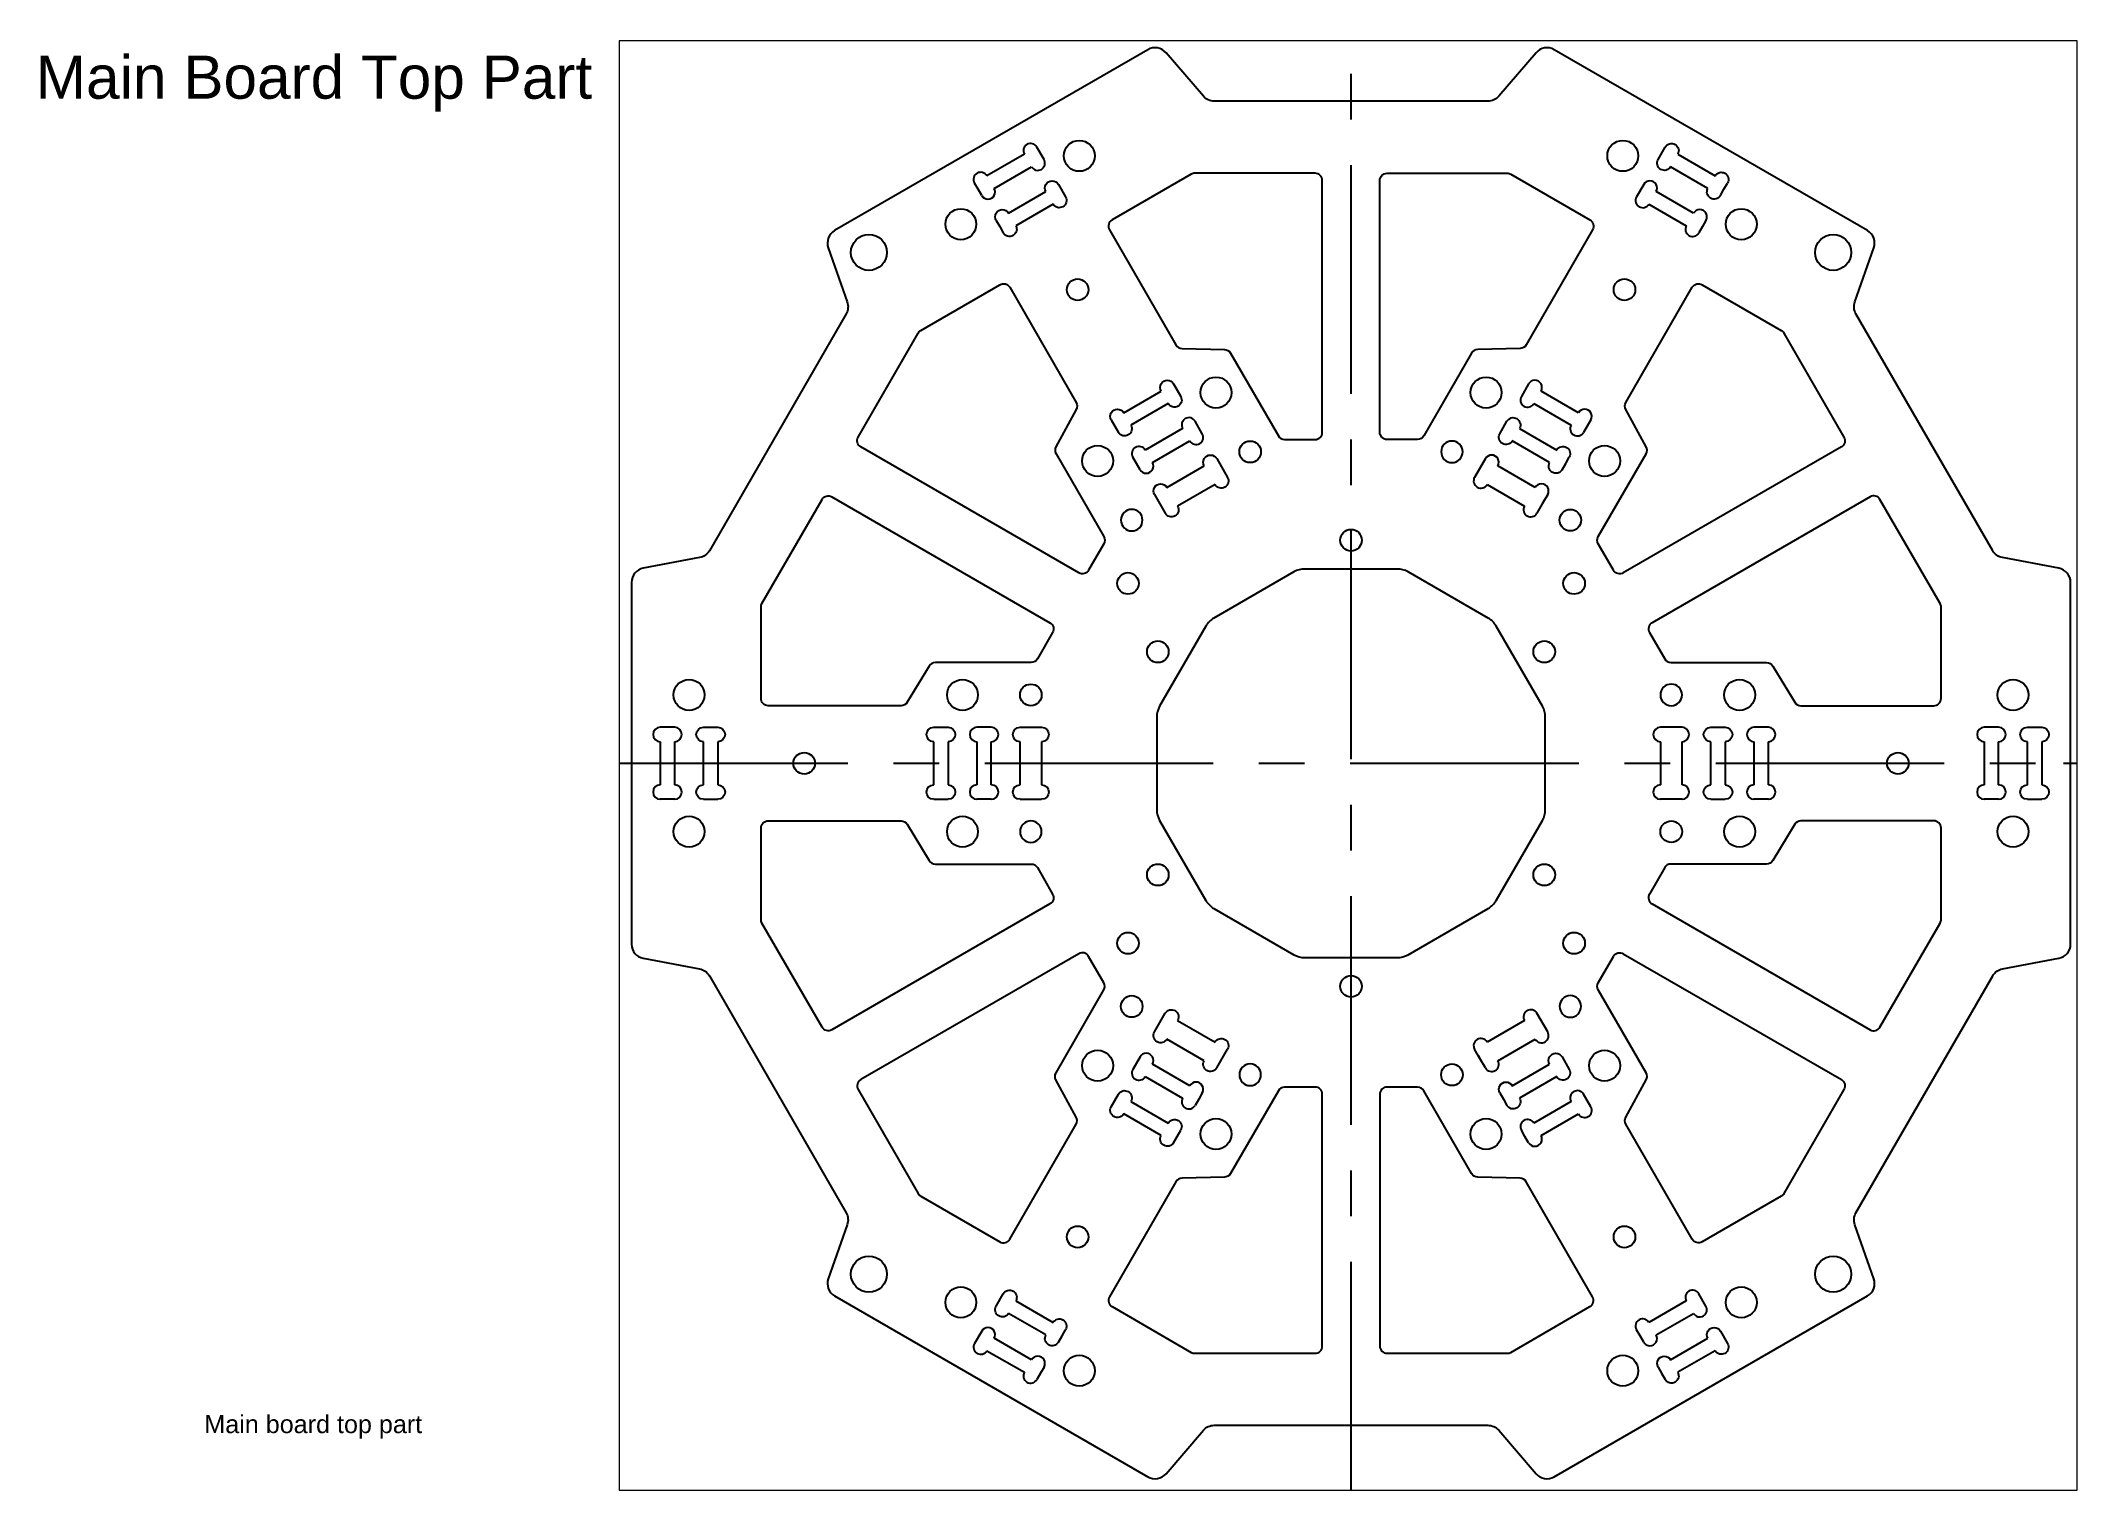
# Paper-space layout 'Main Board Top' of a CAD drawing. Header units: millimetres. Extents: x 4 to 287, y -1 to 201.
# The model-space entities are those that its viewports show. They can reach past a viewport. Long polylines and large blocks are cut down to what shows.
import ezdxf

# ---------------------------------------------------------------- set-up
doc = ezdxf.new("R2010")
doc.units = ezdxf.units.MM
doc.linetypes.add('CENTER', pattern=[50.8, 31.75, -6.35, 6.35, -6.35])
doc.layers.add('Centers', color=1, linetype='CENTER', plot=False)
doc.layers.add('Viewports', color=4, linetype='Continuous', plot=False)
doc.layers.add('MB - Top', color=7, linetype='Continuous')
doc.layers.add('Text', color=250, linetype='Continuous')
doc.styles.add('ISO Proportional', font='isocp.shx')

# ---------------------------------------------------------------- blocks, each defined once
blk = doc.blocks.new('*U16')
for p, q in [((0, 0), (0, 1)), ((0, -1), (0, 0)), ((8, 1), (2, 1)), ((10, -1), (10, 1)), ((2, -1), (8, -1))]:
    blk.add_line(p, q)
for centre, start, end in [((1, 1), 0, 180), ((9, 1), 0, 180), ((1, -1), 180, 0), ((9, -1), 180, 360)]:
    blk.add_arc(centre, 1, start, end)
blk = doc.blocks.new('GFH Regular Slot')
blk.add_blockref('*U16', (-5, 0))
blk = doc.blocks.new('GFH Thick Slot')
for p, q in [((0, 0), (0, 1.5)), ((0, -1.5), (0, 0)), ((8, 1.5), (2, 1.5)), ((10, -1.5), (10, 1.5)), ((2, -1.5), (8, -1.5))]:
    blk.add_line(p, q)
for centre, start, end in [((1, 1.5), 0, 180), ((9, 1.5), 360, 540), ((1, -1.5), 180, 360), ((9, -1.5), 180, 360)]:
    blk.add_arc(centre, 1, start, end)
blk = doc.blocks.new('GFH Press Nut Hole')
blk.add_circle((0, 0), 2.15)
blk = doc.blocks.new('GFH Screw Hole')
blk.add_circle((0, 0), 1.5)

msp = doc.modelspace()

# ---------------------------------------------------------------- linework, layer by layer
at = {"layer": 'Centers'}
for p, q in [((0, -106), (0, 106)), ((-111, 0), (111, 0)), ((99, 0), (321, 0))]:
    msp.add_line(p, q, dxfattribs=at)
at = {"layer": 'MB - Top'}
for p, q in [((18.17, -41.47), (17.67, -40.61)), ((17.67, -40.61), (17.92, -41.04))]:
    msp.add_line(p, q, dxfattribs=at)
for points in [[(-70.02, 64.12, -0.218649), (-70.17, 62.46), (-89.18, 29.54, -0.218649), (-90.54, 28.58), (-98.37, 27.1, 0.360684), (-100, 25.14), (-100, -25.14, 0.360684), (-98.37, -27.1), (-90.54, -28.58, -0.218649), (-89.18, -29.54), (-70.17, -62.46, -0.218649), (-70.02, -64.12), (-72.66, -71.64, 0.360684), (-71.77, -74.03), (-28.23, -99.17, 0.360684), (-25.71, -98.74), (-20.52, -92.7, -0.218649), (-19, -92), (19, -92, -0.218649), (20.52, -92.7), (25.71, -98.74, 0.360684), (28.23, -99.17), (71.77, -74.03, 0.360684), (72.66, -71.64), (70.02, -64.12, -0.218649), (70.17, -62.46), (89.18, -29.54, -0.218649), (90.54, -28.58), (98.37, -27.1, 0.360684), (100, -25.14), (100, 25.14, 0.360684), (98.37, 27.1), (90.54, 28.58, -0.218649), (89.18, 29.54), (70.17, 62.46, -0.218649), (70.02, 64.12), (72.66, 71.64, 0.360684), (71.77, 74.03), (28.23, 99.17, 0.360684), (25.71, 98.74), (20.52, 92.7, -0.218649), (19, 92), (-19, 92, -0.218649), (-20.52, 92.7), (-25.71, 98.74, 0.360684), (-28.23, 99.17), (-71.77, 74.03, 0.360684), (-72.66, 71.64), (-70.02, 64.12)], [(-24.34, 58.15, 0.261948), (-23.49, 57.65), (-17.6, 57.52, -0.261948), (-16.75, 57.02), (-10.1, 45.5, 0.267949), (-9.24, 45), (-5, 45, 0.414214), (-4, 46), (-4, 81, 0.414214), (-5, 82), (-21.7, 82, 0.131652), (-22.2, 81.87), (-33.21, 75.51, 0.414214), (-33.57, 74.15), (-24.34, 58.15)], [(4, 81, -0.414214), (5, 82), (21.7, 82, -0.131652), (22.2, 81.87), (33.21, 75.51, -0.414214), (33.57, 74.15), (24.34, 58.15, -0.261948), (23.49, 57.65), (17.6, 57.52, 0.261948), (16.75, 57.02), (10.1, 45.5, -0.267949), (9.24, 45), (5, 45, -0.414214), (4, 46), (4, 81)], [(-68.15, 43.96, -0.414214), (-68.51, 45.33), (-60.16, 59.8, -0.131652), (-59.8, 60.16), (-48.79, 66.51, -0.414214), (-47.43, 66.15), (-38.19, 50.15, -0.261948), (-38.18, 49.17), (-41.01, 44, 0.261948), (-41, 43.02), (-34.35, 31.5, -0.267949), (-34.35, 30.5), (-36.47, 26.83, -0.414214), (-37.84, 26.46), (-68.15, 43.96)], [(47.43, 66.15, -0.414214), (48.79, 66.51), (59.8, 60.16, -0.131652), (60.16, 59.8), (68.51, 45.33, -0.414214), (68.15, 43.96), (37.84, 26.46, -0.414214), (36.47, 26.83), (34.35, 30.5, -0.267949), (34.35, 31.5), (41, 43.02, 0.261948), (41.01, 44), (38.18, 49.17, -0.261948), (38.19, 50.15), (47.43, 66.15)], [(-73.51, 36.67, -0.414214), (-72.15, 37.04), (-41.84, 19.54, -0.414214), (-41.47, 18.17), (-43.59, 14.5, -0.267949), (-44.46, 14), (-57.76, 14, 0.261948), (-58.61, 13.52), (-61.67, 8.48, -0.261948), (-62.53, 8), (-81, 8, -0.414214), (-82, 9), (-82, 21.7, -0.131652), (-81.87, 22.2), (-73.51, 36.67)], [(81, 8, 0.414214), (82, 9), (82, 21.7, 0.131652), (81.87, 22.2), (73.51, 36.67, 0.414214), (72.15, 37.04), (41.84, 19.54, 0.414214), (41.47, 18.17), (43.59, 14.5, 0.267949), (44.46, 14), (57.76, 14, -0.261948), (58.61, 13.52), (61.67, 8.48, 0.261948), (62.53, 8), (81, 8)], [(-72.15, -37.04, -0.414214), (-73.51, -36.67), (-81.87, -22.2, -0.131652), (-82, -21.7), (-82, -9, -0.414214), (-81, -8), (-62.53, -8, -0.261948), (-61.67, -8.48), (-58.61, -13.52, 0.261948), (-57.76, -14), (-44.46, -14, -0.267949), (-43.59, -14.5), (-41.47, -18.17, -0.414214), (-41.84, -19.54), (-72.15, -37.04)], [(72.15, -37.04, 0.414214), (73.51, -36.67), (81.87, -22.2, 0.131652), (82, -21.7), (82, -9, 0.414214), (81, -8), (62.53, -8, 0.261948), (61.67, -8.48), (58.61, -13.52, -0.261948), (57.76, -14), (44.46, -14, 0.267949), (43.59, -14.5), (41.47, -18.17, 0.414214), (41.84, -19.54), (72.15, -37.04)], [(-68.15, -43.96, 0.414214), (-68.51, -45.33), (-60.16, -59.8, 0.131652), (-59.8, -60.16), (-48.79, -66.51, 0.414214), (-47.43, -66.15), (-38.19, -50.15, 0.261948), (-38.18, -49.17), (-41.01, -44, -0.261948), (-41, -43.02), (-34.35, -31.5, 0.267949), (-34.35, -30.5), (-36.47, -26.83, 0.414214), (-37.84, -26.46), (-68.15, -43.96)], [(38.19, -50.15, -0.261948), (38.18, -49.17), (41.01, -44, 0.261948), (41, -43.02), (34.35, -31.5, -0.267949), (34.35, -30.5), (36.47, -26.83, -0.414214), (37.84, -26.46), (68.15, -43.96, -0.414214), (68.51, -45.33), (60.16, -59.8, -0.131652), (59.8, -60.16), (48.79, -66.51, -0.414214), (47.43, -66.15), (38.19, -50.15)], [(-5, -82, 0.414214), (-4, -81), (-4, -46, 0.414214), (-5, -45), (-9.24, -45, 0.267949), (-10.1, -45.5), (-16.75, -57.02, -0.261948), (-17.6, -57.52), (-23.49, -57.65, 0.261948), (-24.34, -58.15), (-33.57, -74.15, 0.414214), (-33.21, -75.51), (-22.2, -81.87, 0.131652), (-21.7, -82), (-5, -82)], [(4, -81, 0.414214), (5, -82), (21.7, -82, 0.131652), (22.2, -81.87), (33.21, -75.51, 0.414214), (33.57, -74.15), (24.34, -58.15, 0.261948), (23.49, -57.65), (17.6, -57.52, -0.261948), (16.75, -57.02), (10.1, -45.5, 0.267949), (9.24, -45), (5, -45, 0.414214), (4, -46), (4, -81)]]:
    msp.add_lwpolyline(points, format="xyb", dxfattribs=at)
msp.add_lwpolyline([(-20.17, 19.07), (-26.6, 7.93, 0.131662), (-27, 6.43), (-27, -6.43, 0.131652), (-26.6, -7.93), (-20.17, -19.07, 0.131652), (-19.07, -20.17), (-7.93, -26.6, 0.131652), (-6.43, -27), (6.43, -27, 0.131652), (7.93, -26.6), (19.07, -20.17, 0.131652), (20.17, -19.07), (26.6, -7.93, 0.131652), (27, -6.43), (27, 6.43, 0.131652), (26.6, 7.93), (20.17, 19.07, 0.131652), (19.07, 20.17), (7.93, 26.6, 0.131652), (6.43, 27), (-6.43, 27, 0.131653), (-7.93, 26.6), (-19.07, 20.17, 0.131643)], format="xyb", close=True, dxfattribs=at)
at = {"layer": 'MB - Top', "color": 2}
for centre in [(-67, 71), (67, 71), (-67, -71), (67, -71)]:
    msp.add_circle(centre, 2.5, dxfattribs=at)

# ---------------------------------------------------------------- block references
at = {"layer": 'MB - Top'}
for name, p, rotation in [('GFH Regular Slot', (-47.5, 82.27), 30), ('GFH Press Nut Hole', (-37.77, 84.42), 30), ('GFH Press Nut Hole', (37.77, 84.42), 30), ('GFH Regular Slot', (44.5, 77.08), 150), ('GFH Press Nut Hole', (-54.23, 74.92), 30), ('GFH Press Nut Hole', (54.23, 74.92), 30), ('GFH Screw Hole', (-38, 65.82), 30), ('GFH Screw Hole', (38, 65.82), 30), ('GFH Press Nut Hole', (-18.77, 51.52), 30), ('GFH Press Nut Hole', (18.77, 51.52), 30), ('GFH Regular Slot', (28.5, 49.36), 150), ('GFH Regular Slot', (-25.5, 44.17), 30), ('GFH Screw Hole', (-14.02, 43.29), 209.9999999999999), ('GFH Press Nut Hole', (-35.23, 42.02), 30), ('GFH Thick Slot', (26.58, 36.04), 150), ('GFH Press Nut Hole', (35.23, 42.02), 30), ('GFH Screw Hole', (30.48, 33.79), 150), ('GFH Screw Hole', (0, 31), 89.99999999999999), ('GFH Screw Hole', (-26.85, 15.5), 150), ('GFH Screw Hole', (26.85, 15.5), 30), ('GFH Press Nut Hole', (-92, 9.5), 30), ('GFH Press Nut Hole', (-54, 9.5), 30), ('GFH Press Nut Hole', (54, 9.5), 30), ('GFH Press Nut Hole', (92, 9.5), 30), ('GFH Screw Hole', (-44.5, 9.5), 269.9999999999999), ('GFH Regular Slot', (-95, 0), 89.99999999999999), ('GFH Regular Slot', (-51, 0), 89.99999999999999), ('GFH Thick Slot', (44.5, -5), 89.99999999999999), ('GFH Regular Slot', (57, 0), 89.99999999999999), ('GFH Regular Slot', (89, 0), 89.99999999999999), ('GFH Screw Hole', (-76, 0), 30), ('GFH Screw Hole', (76, 0), 30), ('GFH Press Nut Hole', (-92, -9.5), 30), ('GFH Press Nut Hole', (-54, -9.5), 30), ('GFH Screw Hole', (44.5, -9.5), 89.99999999999999), ('GFH Press Nut Hole', (54, -9.5), 30), ('GFH Press Nut Hole', (92, -9.5), 30), ('GFH Screw Hole', (-26.85, -15.5), 30), ('GFH Screw Hole', (26.85, -15.5), 150), ('GFH Screw Hole', (0, -31), 89.99999999999999), ('GFH Screw Hole', (-30.48, -33.79), 329.9999999999999), ('GFH Thick Slot', (17.92, -41.04), 30), ('GFH Press Nut Hole', (-35.23, -42.02), 30), ('GFH Press Nut Hole', (35.23, -42.02), 30), ('GFH Regular Slot', (-25.5, -44.17), 150), ('GFH Screw Hole', (14.02, -43.29), 30), ('GFH Regular Slot', (28.5, -49.36), 30), ('GFH Press Nut Hole', (-18.77, -51.52), 30), ('GFH Press Nut Hole', (18.77, -51.52), 30), ('GFH Screw Hole', (-38, -65.82), 30), ('GFH Screw Hole', (38, -65.82), 30), ('GFH Press Nut Hole', (-54.23, -74.92), 30), ('GFH Regular Slot', (44.5, -77.08), 30), ('GFH Press Nut Hole', (54.23, -74.92), 30), ('GFH Regular Slot', (-47.5, -82.27), 150), ('GFH Press Nut Hole', (-37.77, -84.42), 30), ('GFH Press Nut Hole', (37.77, -84.42), 30)]:
    msp.add_blockref(name, p, dxfattribs=dict(at, rotation=rotation))
at = {"layer": 'MB - Top', "xscale": -1}
for name, p, rotation in [('GFH Regular Slot', (47.5, 82.27), 329.9999999999999), ('GFH Regular Slot', (-44.5, 77.08), 210), ('GFH Regular Slot', (-28.5, 49.36), 210), ('GFH Regular Slot', (25.5, 44.17), 329.9999999999999), ('GFH Screw Hole', (14.02, 43.29), 149.9999999999999), ('GFH Thick Slot', (-26.58, 36.04), 210), ('GFH Screw Hole', (-30.48, 33.79), 210), ('GFH Screw Hole', (44.5, 9.5), 89.99999999999993), ('GFH Regular Slot', (-89, 0), 269.9999999999999), ('GFH Regular Slot', (-57, 0), 269.9999999999999), ('GFH Thick Slot', (-44.5, -5), 269.9999999999999), ('GFH Regular Slot', (51, 0), 269.9999999999999), ('GFH Regular Slot', (95, 0), 269.9999999999999), ('GFH Screw Hole', (-44.5, -9.5), 269.9999999999999), ('GFH Thick Slot', (-17.92, -41.04), 329.9999999999999), ('GFH Screw Hole', (30.48, -33.79), 29.99999999999997), ('GFH Screw Hole', (-14.02, -43.29), 329.9999999999999), ('GFH Regular Slot', (25.5, -44.17), 210), ('GFH Regular Slot', (-28.5, -49.36), 329.9999999999999), ('GFH Regular Slot', (-44.5, -77.08), 329.9999999999999), ('GFH Regular Slot', (47.5, -82.27), 210)]:
    msp.add_blockref(name, p, dxfattribs=dict(at, rotation=rotation))
at = {"layer": 'MB - Top'}
for p in [(-31, 25), (31, 25), (-31, -25), (31, -25)]:
    msp.add_blockref('GFH Screw Hole', p, dxfattribs=at)

psp = doc.layouts.new('Main Board Top')

# ---------------------------------------------------------------- texts
at = {"layer": 'Text', "attachment_point": 1, "style": 'ISO Proportional'}
for s, width, heights, insert, char_height in [('{\\fArial|b0|i0|c0|p0;Main Board Top Part}', 144.54, [8.06], (2.84, 198.55), 6), ('\\pi20.228;{\\fArial|b0|i0|c0|p0;Main board top part}', 70.4017, [0], (6.03, 9.6), 2.5)]:
    psp.add_mtext_dynamic_manual_height_columns(s, width=width, gutter_width=12.5, heights=heights, dxfattribs=dict(at, insert=insert, char_height=char_height))

# ---------------------------------------------------------------- viewports
at = {"layer": 'Viewports', "view_target_point": (-0.24, 345.9)}
psp.add_viewport(center=(185.24, 99.88), size=(202.63, 201.4493), view_center_point=(-0.15, -346.21), view_height=201.4493, dxfattribs=at)

doc.saveas('drawing.dxf')
